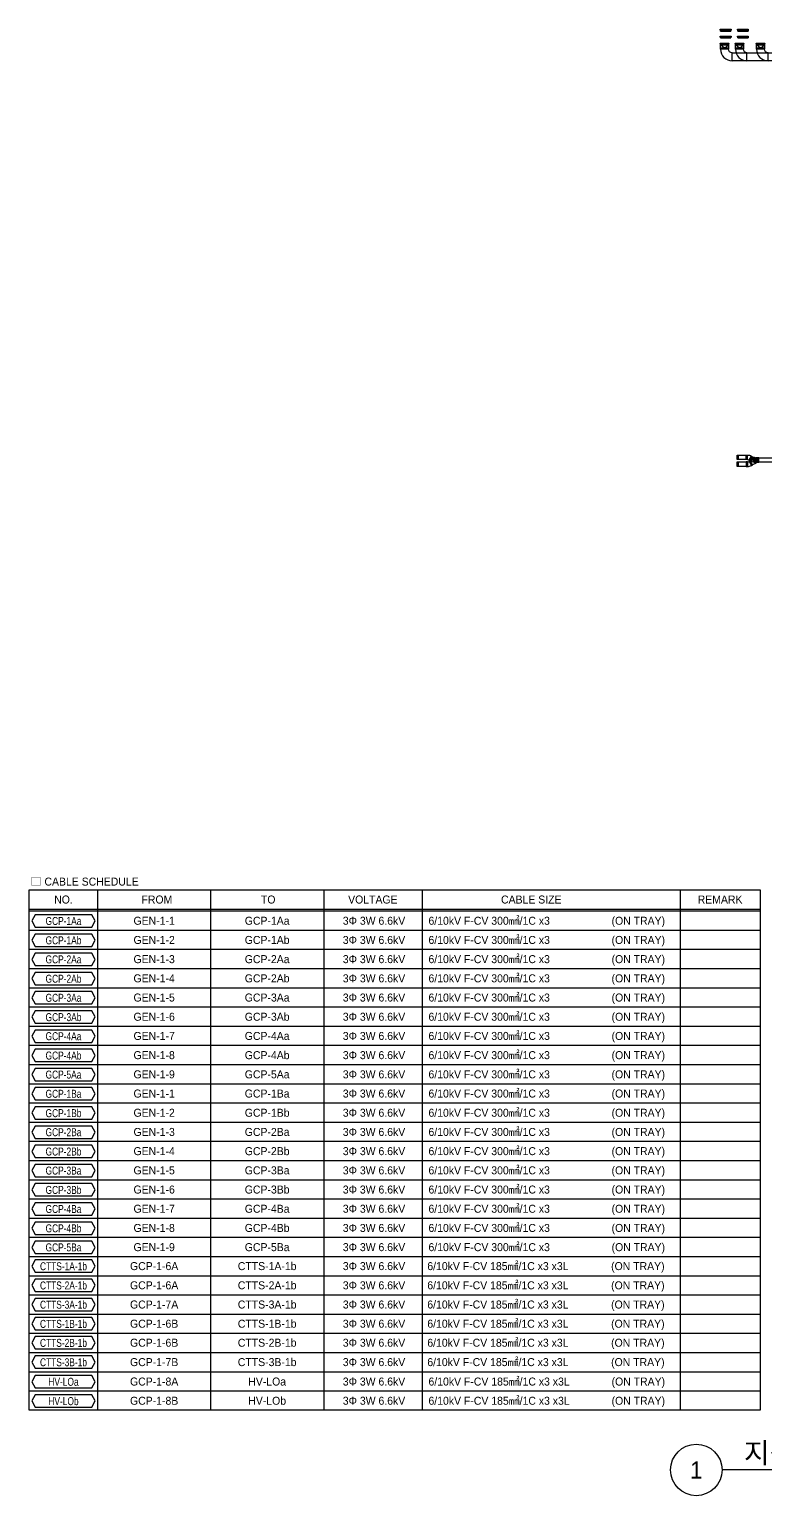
# Model space of a CAD drawing. Header units: millimetres. Extents: x 14100 to 374841, y -351975 to 881100.
# Drawn here: x 32353 to 96798, y -169350 to -41045 of the extents above; entities that cross this region are included whole.
import ezdxf
from ezdxf.enums import TextEntityAlignment as Align

# ---------------------------------------------------------------- set-up
doc = ezdxf.new("R2010")
doc.units = ezdxf.units.MM
doc.header["$LTSCALE"] = 150
for name, color, linetype in [('-----26 Electrical Cable Tray_HV_IT', 4, 'Continuous'), ('-----26 Electrical Cable Tray_HV_UT A', 1, 'Continuous'), ('-----26 Electrical Cable Tray_HV_UT B', 71, 'Continuous'), ('-----26 Electrical Cable Tray_HV_발전기 A', 6, 'Continuous'), ('-----26 Electrical Cable Tray_HV_발전기 B', 103, 'Continuous'), ('-----29 Cable Schedule', 1, 'Continuous'), ('-----29 Indicator', 1, 'Continuous'), ('-----29 주기', 1, 'Continuous'), ('-----30 Text', 2, 'Continuous'), ('-----41 Drawing Title', 2, 'Continuous')]:
    doc.layers.add(name, color=color, linetype=linetype)
doc.styles.add('ELEC', font='')
doc.styles.get('ELEC').set_extended_font_data('Dotum')

# ---------------------------------------------------------------- blocks, each defined once
blk = doc.blocks.new('A$634112462862')
at = {"color": 0}
for p, q in [((0, 100), (0, 500)), ((0, 500), (700, 500)), ((0, 0), (0, 100)), ((700, 0), (0, 0)), ((700, 500), (700, 100)), ((700, 100), (700, 0))]:
    blk.add_line(p, q, dxfattribs=at)
at = {"color": 8}
for p, q in [((700, 400), (0, 500)), ((700, 500), (0, 400)), ((350, 100), (0, 400)), ((0, 400), (700, 400)), ((700, 100), (0, 100)), ((350, 100), (700, 400))]:
    blk.add_line(p, q, dxfattribs=at)
blk = doc.blocks.new('A$Cb57f820e')
at = {"layer": '-----26 Electrical Cable Tray_HV_발전기 B'}
for p, q in [((346, 541), (0, 341)), ((0, 341), (56, 244)), ((56, 244), (402, 444)), ((91, 111), (491, 111)), ((91, 111), (91, 0)), ((91, 0), (491, 0)), ((402, 444), (346, 541)), ((491, 0), (491, 111))]:
    blk.add_line(p, q, dxfattribs=at)
for radius in [267, 667]:
    blk.add_arc((-175, 111), radius, 0, 30, dxfattribs=at)
blk = doc.blocks.new('A$C0a3045ae')
at = {"layer": '-----26 Electrical Cable Tray_HV_발전기 A'}
for p, q in [((346, 541), (0, 341)), ((0, 341), (56, 244)), ((56, 244), (402, 444)), ((91, 111), (491, 111)), ((91, 111), (91, 0)), ((402, 444), (346, 541)), ((491, 0), (491, 111)), ((91, 0), (491, 0))]:
    blk.add_line(p, q, dxfattribs=at)
for radius in [267, 667]:
    blk.add_arc((-175, 111), radius, 0, 30, dxfattribs=at)

msp = doc.modelspace()

# ---------------------------------------------------------------- linework, layer by layer
at = {"layer": '-----26 Electrical Cable Tray_HV_IT', "elevation": 0}
for points in [[(92854, -41695), (92854, -41795), (93754, -41795), (93754, -41695)], [(94354, -41695), (94354, -41795), (95254, -41795), (95254, -41695)]]:
    msp.add_lwpolyline(points, close=True, dxfattribs=at)
for points in [[(93754, -41695), (92854, -41795)], [(92854, -41695), (93754, -41795)], [(95254, -41695), (94354, -41795)], [(94354, -41695), (95254, -41795)]]:
    msp.add_lwpolyline(points, dxfattribs=at)
at = {"layer": '-----26 Electrical Cable Tray_HV_UT A', "elevation": 0}
msp.add_lwpolyline([(92854, -41095), (92854, -41195), (93754, -41195), (93754, -41095)], close=True, dxfattribs=at)
for points in [[(93754, -41095), (92854, -41195)], [(92854, -41095), (93754, -41195)]]:
    msp.add_lwpolyline(points, dxfattribs=at)
at = {"layer": '-----26 Electrical Cable Tray_HV_UT B', "elevation": 0}
msp.add_lwpolyline([(94354, -41095), (94354, -41195), (95254, -41195), (95254, -41095)], close=True, dxfattribs=at)
for points in [[(95254, -41095), (94354, -41195)], [(94354, -41095), (95254, -41195)]]:
    msp.add_lwpolyline(points, dxfattribs=at)
at = {"layer": '-----26 Electrical Cable Tray_HV_발전기 A'}
for p, q in [((94404, -78895), (94304, -79295)), ((94304, -78895), (94404, -79295))]:
    msp.add_line(p, q, dxfattribs=at)
at = {"layer": '-----26 Electrical Cable Tray_HV_발전기 A', "elevation": 0}
for points in [[(92854, -42295), (92854, -42395), (93554, -42395), (93554, -42295)], [(94154, -42295), (94154, -42395), (94854, -42395), (94854, -42295)], [(96004, -42295), (96004, -42395), (96704, -42395), (96704, -42295)], [(98344, -78931), (95985, -78931), (95985, -78531), (98344, -78531)]]:
    msp.add_lwpolyline(points, close=True, dxfattribs=at)
for points in [[(93554, -42295), (92854, -42395)], [(92854, -42295), (93554, -42395)], [(94854, -42295), (94154, -42395)], [(94154, -42295), (94854, -42395)], [(96704, -42295), (96004, -42395)], [(96004, -42295), (96704, -42395)]]:
    msp.add_lwpolyline(points, dxfattribs=at)
for points in [[(93554, -42795), (92854, -42795, 0.4142136), (93854, -43795), (93854, -43095, -0.4142136)], [(94854, -42795), (94154, -42795, 0.4142136), (95154, -43795), (95154, -43095, -0.4142136)], [(96704, -42795), (96004, -42795, 0.4142136), (97004, -43795), (97004, -43095, -0.4142136)]]:
    msp.add_lwpolyline(points, format="xyb", close=True, dxfattribs=at)
at = {"layer": '-----26 Electrical Cable Tray_HV_발전기 A'}
for points in [[(100354, -43095), (100354, -43795), (93854, -43795), (93854, -43095)], [(94304, -78895), (94404, -78895), (94404, -79295), (94304, -79295)], [(95104, -79295), (94404, -79295), (94404, -78895), (95104, -78895)], [(95865, -79022), (95644, -79150), (95444, -78804), (95665, -78676)]]:
    msp.add_lwpolyline(points, close=True, dxfattribs=at)
at = {"layer": '-----26 Electrical Cable Tray_HV_발전기 B'}
for p, q in [((94404, -78295), (94304, -78695)), ((94304, -78295), (94404, -78695))]:
    msp.add_line(p, q, dxfattribs=at)
for points in [[(94304, -78295), (94404, -78295), (94404, -78695), (94304, -78695)], [(95104, -78695), (94404, -78695), (94404, -78295), (95104, -78295)]]:
    msp.add_lwpolyline(points, close=True, dxfattribs=at)
at = {"layer": '-----26 Electrical Cable Tray_HV_발전기 B', "elevation": 0}
msp.add_lwpolyline([(98044, -78931), (95985, -78931), (95985, -78531), (98044, -78531)], close=True, dxfattribs=at)
at = {"layer": '-----41 Drawing Title', "color": 7}
msp.add_line((135622, -167100), (92978, -167100), dxfattribs=at)
msp.add_circle((90728, -167100), 2250, dxfattribs=at)
at = {"color": 0, "elevation": 0}
for points in [[(92829, -41095), (92829, -41045), (93779, -41045), (93779, -41095), (92829, -41095)], [(94329, -41095), (94329, -41045), (95279, -41045), (95279, -41095), (94329, -41095)], [(92829, -41695), (92829, -41645), (93779, -41645), (93779, -41695), (92829, -41695)], [(92829, -42295), (92829, -42245), (93579, -42245), (93579, -42295), (92829, -42295)], [(92879, -41195), (92854, -41195), (92854, -41095), (93754, -41095), (93754, -41195), (93729, -41195)], [(92879, -41795), (92854, -41795), (92854, -41695), (93754, -41695), (93754, -41795), (93729, -41795)], [(92879, -42395), (92854, -42395), (92854, -42295), (93554, -42295), (93554, -42395), (93529, -42395)], [(94129, -42295), (94129, -42245), (94879, -42245), (94879, -42295), (94129, -42295)], [(94179, -42395), (94154, -42395), (94154, -42295), (94854, -42295), (94854, -42395), (94829, -42395)], [(94329, -41695), (94329, -41645), (95279, -41645), (95279, -41695), (94329, -41695)], [(94379, -41195), (94354, -41195), (94354, -41095), (95254, -41095), (95254, -41195), (95229, -41195)], [(94379, -41795), (94354, -41795), (94354, -41695), (95254, -41695), (95254, -41795), (95229, -41795)], [(95979, -42295), (95979, -42245), (96729, -42245), (96729, -42295), (95979, -42295)], [(96029, -42395), (96004, -42395), (96004, -42295), (96704, -42295), (96704, -42395), (96679, -42395)]]:
    msp.add_lwpolyline(points, dxfattribs=at)

# ---------------------------------------------------------------- block references
at = {"layer": '-----26 Electrical Cable Tray_HV_발전기 A'}
for p in [(92854, -42795), (94154, -42795), (96004, -42795)]:
    msp.add_blockref('A$634112462862', p, dxfattribs=at)
for p, rotation in [((95104, -78804), 270), ((96206, -79022), 89.99999999999999)]:
    msp.add_blockref('A$C0a3045ae', p, dxfattribs=dict(at, rotation=rotation))
at = {"layer": '-----26 Electrical Cable Tray_HV_발전기 B', "xscale": -1}
for p, rotation in [((95104, -78786), 270), ((95985, -78440), 90)]:
    msp.add_blockref('A$Cb57f820e', p, dxfattribs=dict(at, rotation=rotation))

# ---------------------------------------------------------------- texts
at = {"layer": '-----41 Drawing Title', "color": 2, "style": 'ELEC'}
msp.add_text('지상2층 전력간선설비 평면도(HV)', height=1800, dxfattribs=at).set_placement((94895, -166500))
at = {"layer": '-----41 Drawing Title', "color": 7, "style": 'ELEC'}
msp.add_text('1', height=1500, dxfattribs=at).set_placement((90728, -167100), align=Align.MIDDLE)
at = {"color": 0, "style": 'ELEC', "width": 0.7}
for s, p in [('HV 트레이-발전기', (93204, -42346)), ('HV 트레이-UT', (93327, -41149)), ('HV 트레이-발전기', (94504, -42346)), ('HV 트레이-UT', (94827, -41149)), ('HV 트레이-발전기', (96354, -42346))]:
    msp.add_text(s, height=50, dxfattribs=at).set_placement(p, align=Align.MIDDLE_CENTER)

# ---------------------------------------------------------------- wipeouts: each hides what was drawn before it
at = {"color": 3}
msp.add_wipeout([(32353, -116348), (96307, -116348), (96307, -161863), (32353, -161863)], dxfattribs=at).translate(0, 0, 0).dxf.layer = '-----26 Electrical Cable Tray_HV_발전기 B'

# ---------------------------------------------------------------- next in the draw order: linework, layer by layer
at = {"layer": '-----29 Cable Schedule'}
for p, q in [((38333, -116348, 0), (38333, -118183, 0)), ((48224, -116348, 0), (48224, -118183, 0)), ((58116, -116348, 0), (58116, -118183, 0)), ((66727, -116348, 0), (66727, -118183, 0)), ((89307, -116348, 0), (89307, -118183, 0))]:
    msp.add_line(p, q, dxfattribs=at)
at = {"layer": '-----29 Cable Schedule', "color": 3}
for p, q in [((32353, -118028, 0), (96307, -118028, 0)), ((32353, -118183, 0), (96307, -118183, 0))]:
    msp.add_line(p, q, dxfattribs=at)
at = {"layer": '-----29 Cable Schedule', "color": 1}
for p, q in [((38333, -118183, 0), (38333, -161863, 0)), ((48224, -118183, 0), (48224, -161863, 0)), ((58116, -118183, 0), (58116, -161863, 0)), ((66727, -118183, 0), (66727, -161863, 0)), ((89307, -118183, 0), (89307, -161863, 0)), ((32353, -119863, 0), (96307, -119863, 0)), ((32353, -121543, 0), (96307, -121543, 0)), ((32353, -123223, 0), (96307, -123223, 0)), ((32353, -124903, 0), (96307, -124903, 0)), ((32353, -126583, 0), (96307, -126583, 0)), ((32353, -128263, 0), (96307, -128263, 0)), ((32353, -129943, 0), (96307, -129943, 0)), ((32353, -131623, 0), (96307, -131623, 0)), ((32353, -133303, 0), (96307, -133303, 0)), ((32353, -134983, 0), (96307, -134983, 0)), ((32353, -136663, 0), (96307, -136663, 0)), ((32353, -138343, 0), (96307, -138343, 0)), ((32353, -140023, 0), (96307, -140023, 0)), ((32353, -141703, 0), (96307, -141703, 0)), ((32353, -143383, 0), (96307, -143383, 0)), ((32353, -145063, 0), (96307, -145063, 0)), ((32353, -146743, 0), (96307, -146743, 0)), ((32353, -148423, 0), (96307, -148423, 0)), ((32353, -150103, 0), (96307, -150103, 0)), ((32353, -151783, 0), (96307, -151783, 0)), ((32353, -153463, 0), (96307, -153463, 0)), ((32353, -155143, 0), (96307, -155143, 0)), ((32353, -156823, 0), (96307, -156823, 0)), ((32353, -158503, 0), (96307, -158503, 0)), ((32353, -160183, 0), (96307, -160183, 0))]:
    msp.add_line(p, q, dxfattribs=at)
at = {"layer": '-----29 Cable Schedule', "color": 3, "elevation": 0}
msp.add_lwpolyline([(32353, -116348), (96307, -116348), (96307, -161863), (32353, -161863)], close=True, dxfattribs=at)
at = {"layer": '-----29 주기', "elevation": 0}
for points in [[(32874, -118526), (32562, -119065), (32874, -119604), (37812, -119604), (38124, -119065), (37812, -118526)], [(32874, -120206), (32562, -120745), (32874, -121284), (37812, -121284), (38124, -120745), (37812, -120206)], [(32874, -121886), (32562, -122425), (32874, -122964), (37812, -122964), (38124, -122425), (37812, -121886)], [(32874, -123566), (32562, -124105), (32874, -124644), (37812, -124644), (38124, -124105), (37812, -123566)], [(32874, -125246), (32562, -125785), (32874, -126324), (37812, -126324), (38124, -125785), (37812, -125246)], [(32874, -126926), (32562, -127465), (32874, -128004), (37812, -128004), (38124, -127465), (37812, -126926)], [(32874, -128606), (32562, -129145), (32874, -129684), (37812, -129684), (38124, -129145), (37812, -128606)], [(32874, -130286), (32562, -130825), (32874, -131364), (37812, -131364), (38124, -130825), (37812, -130286)], [(32874, -131966), (32562, -132505), (32874, -133044), (37812, -133044), (38124, -132505), (37812, -131966)], [(32874, -133646), (32562, -134185), (32874, -134724), (37812, -134724), (38124, -134185), (37812, -133646)], [(32874, -135326), (32562, -135865), (32874, -136404), (37812, -136404), (38124, -135865), (37812, -135326)], [(32874, -137006), (32562, -137545), (32874, -138084), (37812, -138084), (38124, -137545), (37812, -137006)], [(32874, -138686), (32562, -139225), (32874, -139764), (37812, -139764), (38124, -139225), (37812, -138686)], [(32874, -140366), (32562, -140905), (32874, -141444), (37812, -141444), (38124, -140905), (37812, -140366)], [(32874, -142046), (32562, -142585), (32874, -143124), (37812, -143124), (38124, -142585), (37812, -142046)], [(32874, -143726), (32562, -144265), (32874, -144804), (37812, -144804), (38124, -144265), (37812, -143726)], [(32874, -145406), (32562, -145945), (32874, -146484), (37812, -146484), (38124, -145945), (37812, -145406)], [(32874, -147086), (32562, -147625), (32874, -148164), (37812, -148164), (38124, -147625), (37812, -147086)], [(32874, -148724), (32562, -149263), (32874, -149802), (37812, -149802), (38124, -149263), (37812, -148724)], [(32874, -150404), (32562, -150943), (32874, -151482), (37812, -151482), (38124, -150943), (37812, -150404)], [(32874, -152084), (32562, -152623), (32874, -153162), (37812, -153162), (38124, -152623), (37812, -152084)], [(32874, -153764), (32562, -154303), (32874, -154842), (37812, -154842), (38124, -154303), (37812, -153764)], [(32874, -155428), (32562, -155967), (32874, -156506), (37812, -156506), (38124, -155967), (37812, -155428)], [(32874, -157124), (32562, -157663), (32874, -158202), (37812, -158202), (38124, -157663), (37812, -157124)], [(32874, -158846), (32562, -159385), (32874, -159924), (37812, -159924), (38124, -159385), (37812, -158846)], [(32874, -160526), (32562, -161065), (32874, -161604), (37812, -161604), (38124, -161065), (37812, -160526)]]:
    msp.add_lwpolyline(points, close=True, dxfattribs=at)

# ---------------------------------------------------------------- next in the draw order: texts
at = {"layer": '-----29 Indicator', "color": 2, "linetype": 'Continuous', "style": 'ELEC'}
msp.add_text('□ CABLE SCHEDULE', height=700, dxfattribs=at).set_placement((32469, -115619, 0), align=Align.MIDDLE_LEFT)
at = {"layer": '-----30 Text', "style": 'ELEC'}
msp.add_text('NO.', height=700, dxfattribs=at).set_placement((35343, -117188, 0), align=Align.MIDDLE)
for s, p in [('FROM', (43519, -117188, 0)), ('TO', (53259, -117188, 0)), ('VOLTAGE', (62419, -117188, 0)), ('CABLE SIZE', (76284, -117188, 0)), ('REMARK', (92807, -117188, 0)), ('GEN-1-1', (43279, -119044, 0)), ('GCP-1Aa', (53170, -119044, 0)), ('3Φ 3W 6.6kV', (62521, -119044, 0)), ('GEN-1-2', (43279, -120724, 0)), ('GCP-1Ab', (53170, -120724, 0)), ('3Φ 3W 6.6kV', (62521, -120724, 0)), ('GEN-1-3', (43279, -122404, 0)), ('GCP-2Aa', (53170, -122404, 0)), ('3Φ 3W 6.6kV', (62521, -122404, 0)), ('GEN-1-4', (43279, -124084, 0)), ('GCP-2Ab', (53170, -124084, 0)), ('3Φ 3W 6.6kV', (62521, -124084, 0)), ('GEN-1-5', (43279, -125764, 0)), ('GCP-3Aa', (53170, -125764, 0)), ('3Φ 3W 6.6kV', (62521, -125764, 0)), ('GEN-1-6', (43279, -127444, 0)), ('GCP-3Ab', (53170, -127444, 0)), ('3Φ 3W 6.6kV', (62521, -127444, 0)), ('GEN-1-7', (43279, -129124, 0)), ('GCP-4Aa', (53170, -129124, 0)), ('3Φ 3W 6.6kV', (62521, -129124, 0)), ('GEN-1-8', (43279, -130804, 0)), ('GCP-4Ab', (53170, -130804, 0)), ('3Φ 3W 6.6kV', (62521, -130804, 0)), ('GEN-1-9', (43279, -132484, 0)), ('GCP-5Aa', (53170, -132484, 0)), ('3Φ 3W 6.6kV', (62521, -132484, 0)), ('GEN-1-1', (43279, -134164, 0)), ('GCP-1Ba', (53170, -134164, 0)), ('3Φ 3W 6.6kV', (62521, -134164, 0)), ('GEN-1-2', (43279, -135844, 0)), ('GCP-1Bb', (53170, -135844, 0)), ('3Φ 3W 6.6kV', (62521, -135844, 0)), ('GEN-1-3', (43279, -137524, 0)), ('GCP-2Ba', (53170, -137524, 0)), ('3Φ 3W 6.6kV', (62521, -137524, 0)), ('GEN-1-4', (43279, -139204, 0)), ('GCP-2Bb', (53170, -139204, 0)), ('3Φ 3W 6.6kV', (62521, -139204, 0)), ('GEN-1-5', (43279, -140884, 0)), ('GCP-3Ba', (53170, -140884, 0)), ('3Φ 3W 6.6kV', (62521, -140884, 0)), ('GEN-1-6', (43279, -142564, 0)), ('GCP-3Bb', (53170, -142564, 0)), ('3Φ 3W 6.6kV', (62521, -142564, 0)), ('GEN-1-7', (43279, -144244, 0)), ('GCP-4Ba', (53170, -144244, 0)), ('3Φ 3W 6.6kV', (62521, -144244, 0)), ('GEN-1-8', (43279, -145924, 0)), ('GCP-4Bb', (53170, -145924, 0)), ('3Φ 3W 6.6kV', (62521, -145924, 0)), ('GEN-1-9', (43279, -147604, 0)), ('GCP-5Ba', (53170, -147604, 0)), ('3Φ 3W 6.6kV', (62521, -147604, 0)), ('GCP-1-6A', (43279, -149263, 0)), ('CTTS-1A-1b', (53170, -149263, 0)), ('3Φ 3W 6.6kV', (62521, -149263, 0)), ('GCP-1-6A', (43279, -150943, 0)), ('CTTS-2A-1b', (53170, -150943, 0)), ('3Φ 3W 6.6kV', (62521, -150943, 0)), ('GCP-1-7A', (43279, -152623, 0)), ('CTTS-3A-1b', (53170, -152623, 0)), ('3Φ 3W 6.6kV', (62521, -152623, 0)), ('GCP-1-6B', (43279, -154303, 0)), ('CTTS-1B-1b', (53170, -154303, 0)), ('3Φ 3W 6.6kV', (62521, -154303, 0)), ('GCP-1-6B', (43279, -155967, 0)), ('CTTS-2B-1b', (53170, -155967, 0)), ('3Φ 3W 6.6kV', (62521, -155967, 0)), ('GCP-1-7B', (43279, -157663, 0)), ('CTTS-3B-1b', (53170, -157663, 0)), ('3Φ 3W 6.6kV', (62521, -157663, 0)), ('GCP-1-8A', (43279, -159364, 0)), ('HV-LOa', (53170, -159364, 0)), ('3Φ 3W 6.6kV', (62521, -159364, 0)), ('GCP-1-8B', (43279, -161044, 0)), ('HV-LOb', (53170, -161044, 0)), ('3Φ 3W 6.6kV', (62521, -161044, 0))]:
    msp.add_text(s, height=700, dxfattribs=at).set_placement(p, align=Align.MIDDLE_CENTER)
at = {"layer": '-----30 Text', "linetype": 'Continuous', "style": 'ELEC', "width": 0.8}
for s, p in [('GCP-1Aa', (35343, -119065, 0)), ('GCP-1Ab', (35343, -120745, 0)), ('GCP-2Aa', (35343, -122425, 0)), ('GCP-2Ab', (35343, -124105, 0)), ('GCP-3Aa', (35343, -125785, 0)), ('GCP-3Ab', (35343, -127465, 0)), ('GCP-4Aa', (35343, -129145, 0)), ('GCP-4Ab', (35343, -130825, 0)), ('GCP-5Aa', (35343, -132505, 0)), ('GCP-1Ba', (35343, -134185, 0)), ('GCP-1Bb', (35343, -135865, 0)), ('GCP-2Ba', (35343, -137545, 0)), ('GCP-2Bb', (35343, -139225, 0)), ('GCP-3Ba', (35343, -140905, 0)), ('GCP-3Bb', (35343, -142585, 0)), ('GCP-4Ba', (35343, -144265, 0)), ('GCP-4Bb', (35343, -145945, 0)), ('GCP-5Ba', (35343, -147625, 0)), ('CTTS-1A-1b', (35343, -149263, 0)), ('CTTS-2A-1b', (35343, -150943, 0)), ('CTTS-3A-1b', (35343, -152623, 0)), ('CTTS-1B-1b', (35343, -154303, 0)), ('CTTS-2B-1b', (35343, -155967, 0)), ('CTTS-3B-1b', (35343, -157663, 0)), ('HV-LOa', (35343, -159385, 0)), ('HV-LOb', (35343, -161065, 0))]:
    msp.add_text(s, height=700, dxfattribs=at).set_placement(p, align=Align.MIDDLE)
at = {"layer": '-----30 Text', "style": 'ELEC'}
for s, p in [('6/10kV F-CV 300㎟/1C x3', (67287, -119044, 0)), ('6/10kV F-CV 300㎟/1C x3', (67287, -120724, 0)), ('6/10kV F-CV 300㎟/1C x3', (67287, -122404, 0)), ('6/10kV F-CV 300㎟/1C x3', (67287, -124084, 0)), ('6/10kV F-CV 300㎟/1C x3', (67287, -125764, 0)), ('6/10kV F-CV 300㎟/1C x3', (67287, -127444, 0)), ('6/10kV F-CV 300㎟/1C x3', (67287, -129124, 0)), ('6/10kV F-CV 300㎟/1C x3', (67287, -130804, 0)), ('6/10kV F-CV 300㎟/1C x3', (67287, -132484, 0)), ('6/10kV F-CV 300㎟/1C x3', (67287, -134164, 0)), ('6/10kV F-CV 300㎟/1C x3', (67287, -135844, 0)), ('6/10kV F-CV 300㎟/1C x3', (67287, -137524, 0)), ('6/10kV F-CV 300㎟/1C x3', (67287, -139204, 0)), ('6/10kV F-CV 300㎟/1C x3', (67287, -140884, 0)), ('6/10kV F-CV 300㎟/1C x3', (67287, -142564, 0)), ('6/10kV F-CV 300㎟/1C x3', (67287, -144244, 0)), ('6/10kV F-CV 300㎟/1C x3', (67287, -145924, 0)), ('6/10kV F-CV 300㎟/1C x3', (67287, -147604, 0)), ('6/10kV F-CV 185㎟/1C x3 x3L', (67184, -149263, 0)), ('6/10kV F-CV 185㎟/1C x3 x3L', (67184, -150943, 0)), ('6/10kV F-CV 185㎟/1C x3 x3L', (67184, -152623, 0)), ('6/10kV F-CV 185㎟/1C x3 x3L', (67184, -154303, 0)), ('6/10kV F-CV 185㎟/1C x3 x3L', (67184, -155967, 0)), ('6/10kV F-CV 185㎟/1C x3 x3L', (67184, -157663, 0)), ('6/10kV F-CV 185㎟/1C x3 x3L', (67287, -159364, 0)), ('6/10kV F-CV 185㎟/1C x3 x3L', (67287, -161044, 0))]:
    msp.add_text(s, height=700, dxfattribs=at).set_placement(p, align=Align.MIDDLE_LEFT)
for p in [(87991, -119044), (87991, -120724), (87991, -122404), (87991, -124084), (87991, -125764), (87991, -127444), (87991, -129124), (87991, -130804), (87991, -132484), (87991, -134164), (87991, -135844), (87991, -137524), (87991, -139204), (87991, -140884), (87991, -142564), (87991, -144244), (87991, -145924), (87991, -147604), (87950, -149263, 0), (87950, -150943, 0), (87950, -152623, 0), (87950, -154303, 0), (87950, -155967, 0), (87950, -157663, 0), (87991, -159364), (87991, -161044)]:
    msp.add_text('(ON TRAY)', height=700, dxfattribs=at).set_placement(p, align=Align.MIDDLE_RIGHT)

doc.saveas('drawing.dxf')
